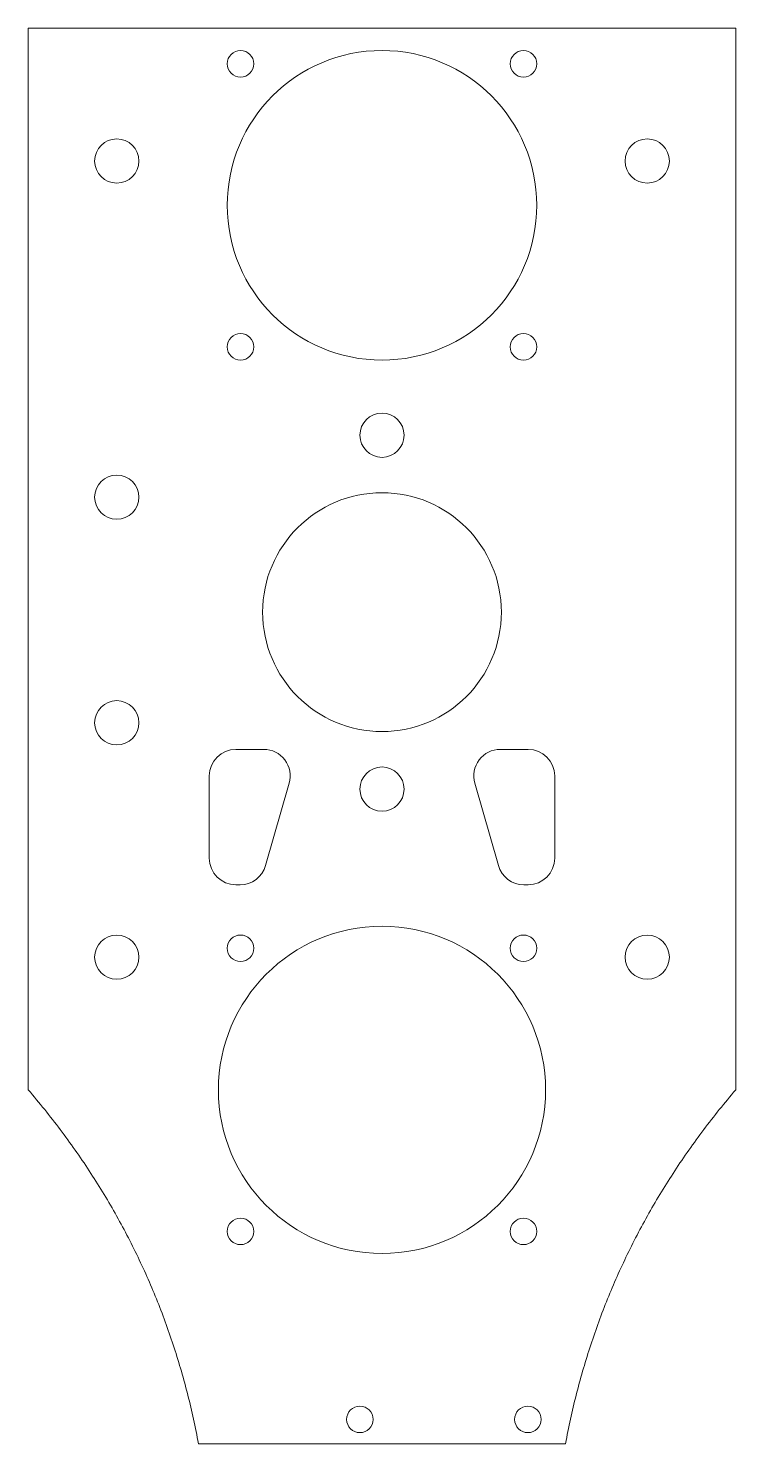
# Model space of a CAD drawing. Header units: millimetres. Extents: x -70 to 10, y -40 to 120.
import ezdxf

# ---------------------------------------------------------------- set-up
doc = ezdxf.new("R2010")
doc.units = ezdxf.units.MM

msp = doc.modelspace()

# ---------------------------------------------------------------- linework, layer by layer
at = {"color": 7, "linetype": 'Continuous', "lineweight": 15}
for p, q in [((10, 120), (-70, 120)), ((-70, 120), (-70, 0)), ((10, 0), (10, 120)), ((-43.38, 38.49), (-46.53, 38.49)), ((-13.47, 38.49), (-16.62, 38.49)), ((-49.53, 35.49), (-49.53, 26.18)), ((-10.47, 26.18), (-10.47, 35.49)), ((-43.17, 25.35), (-40.49, 34.67)), ((-19.51, 34.67), (-16.83, 25.35)), ((-46.53, 23.18), (-46.05, 23.18)), ((-13.95, 23.18), (-13.47, 23.18)), ((-50.75, -40), (-9.25, -40))]:
    msp.add_line(p, q, dxfattribs=at)
for centre, radius in [((-30, 99.99), 17.5), ((-46, 115.99), 1.5), ((-14, 115.99), 1.5), ((-60, 105), 2.5), ((0, 105), 2.5), ((-46, 83.99), 1.5), ((-14, 83.99), 1.5), ((-30, 74), 2.5), ((-60, 67), 2.5), ((-30, 54), 13.5), ((-60, 41.5), 2.5), ((-30, 34), 2.5), ((-30, 0), 18.5), ((-60, 15), 2.5), ((-46, 16), 1.5), ((-14, 16), 1.5), ((0, 15), 2.5), ((-46, -16), 1.5), ((-14, -16), 1.5), ((-32.5, -37.25), 1.5), ((-13.5, -37.25), 1.5)]:
    msp.add_circle(centre, radius, dxfattribs=at)
for centre, start, end in [((-46.53, 35.49), 90, 180), ((-43.38, 35.49), 344, 90), ((-16.62, 35.49), 90, 196), ((-13.47, 35.49), 0, 90), ((-46.53, 26.18), 180, 270), ((-13.47, 26.18), 270, 0), ((-46.05, 26.18), 270, 344), ((-13.95, 26.18), 196, 270)]:
    msp.add_arc(centre, 3, start, end, dxfattribs=at)
for points in [[(-70, 0), (-54.94, -17.56), (-50.75, -40)], [(-9.25, -40), (-5.06, -17.56), (10, 0)]]:
    msp.add_open_spline(points, degree=2, dxfattribs=at)

doc.saveas('drawing.dxf')
